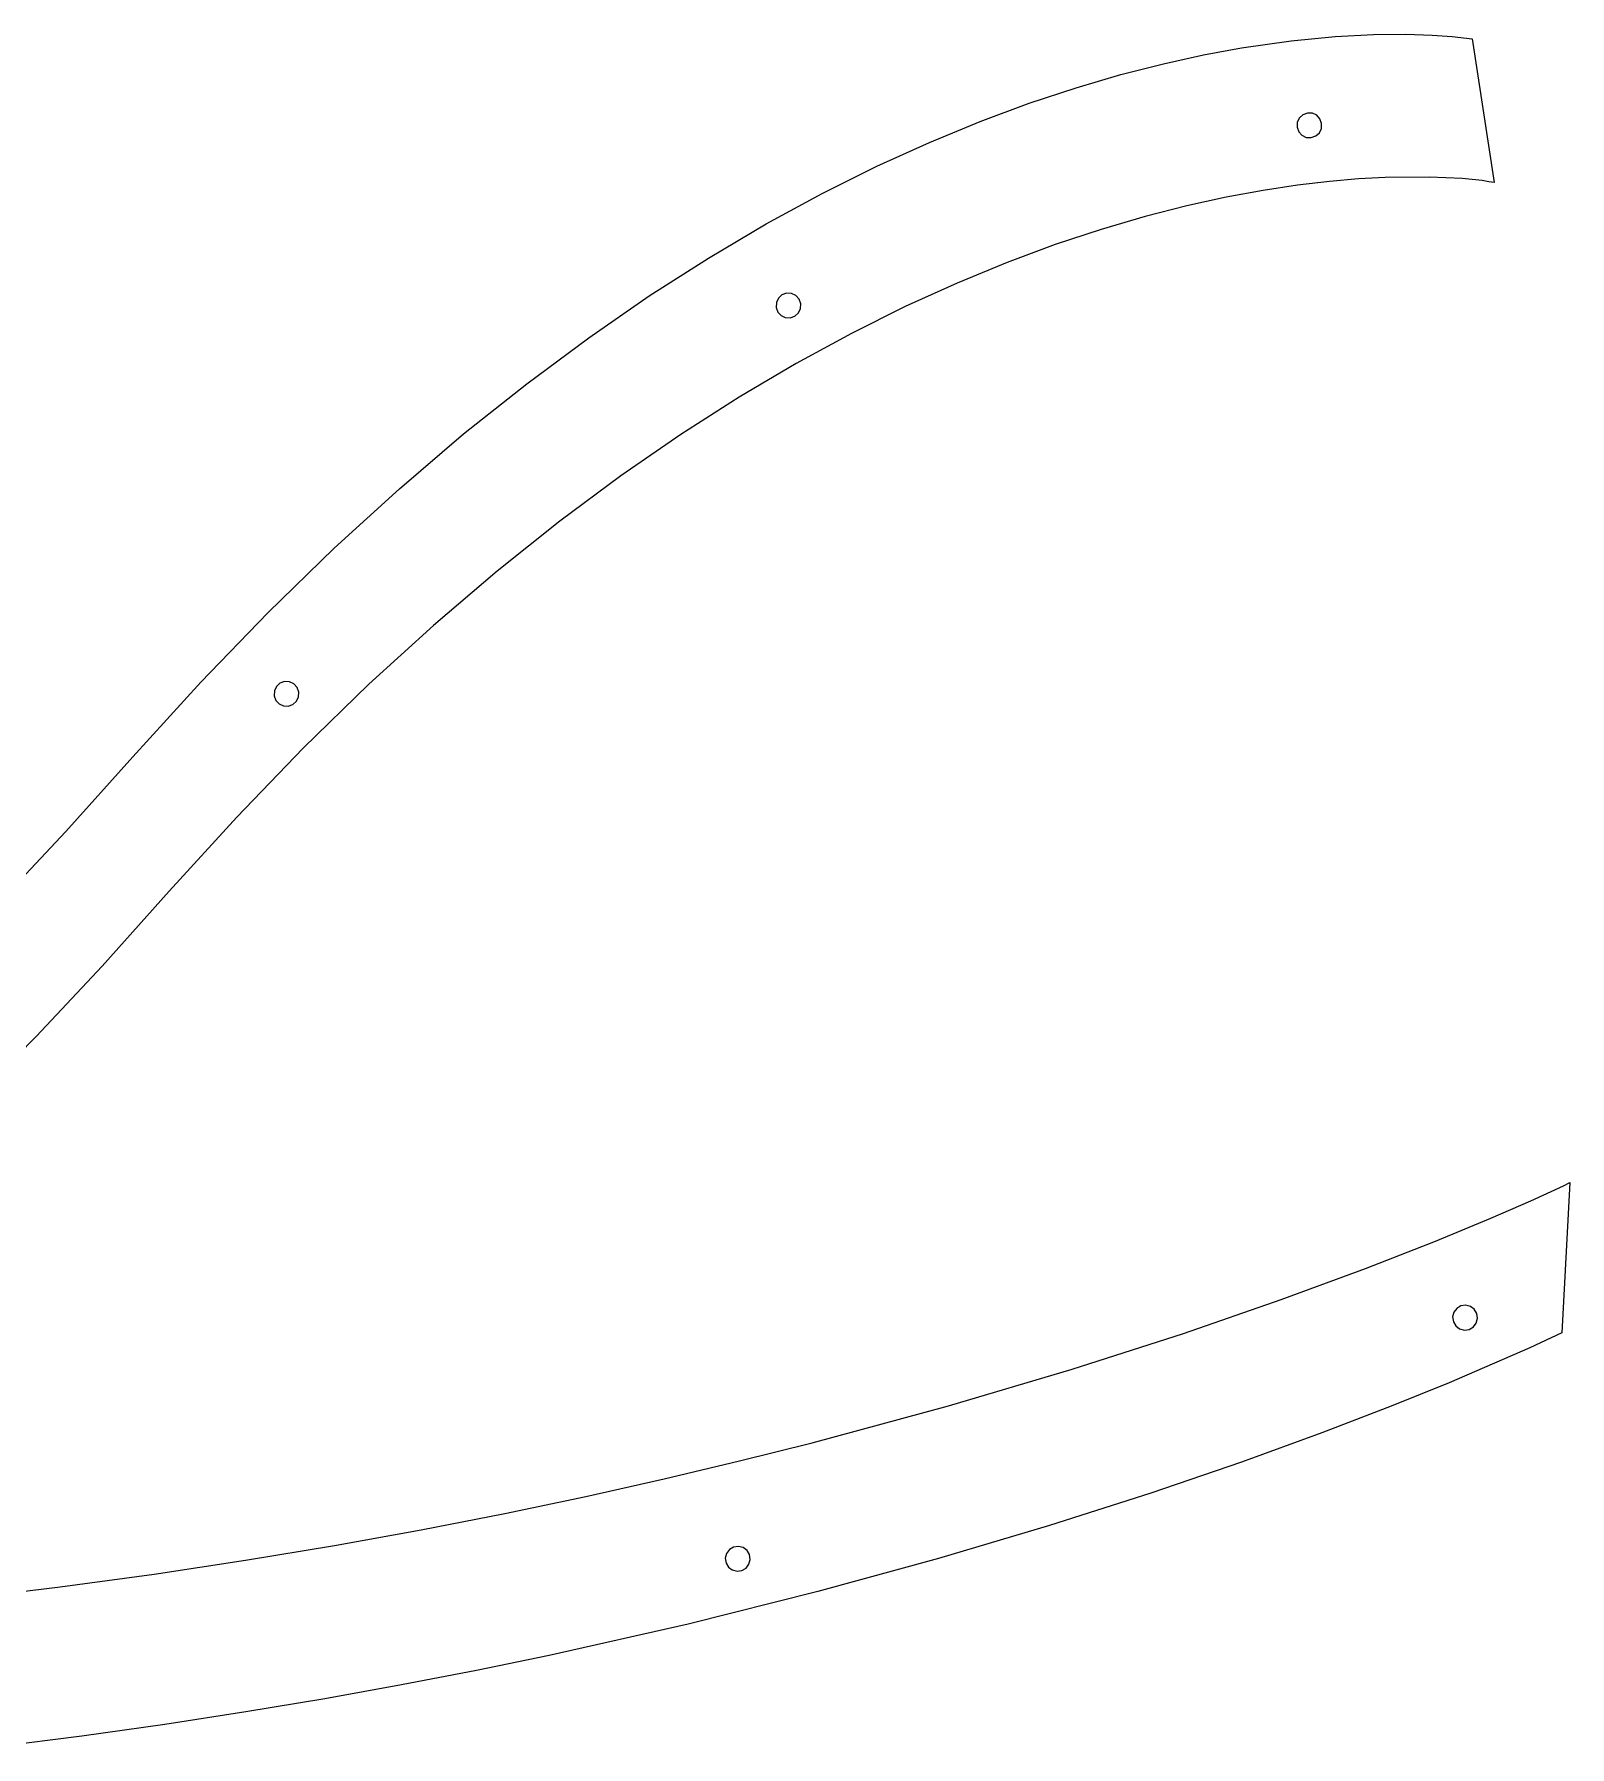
# Model space of a CAD drawing. Extents: x -405 to 500, y -45 to 434.
# Drawn here: x 156 to 402.8, y -38.5 to 236.8 of the extents above; entities that cross this region are included whole.
import ezdxf

# ---------------------------------------------------------------- set-up
doc = ezdxf.new("R2010")
doc.units = 0

msp = doc.modelspace()

# ---------------------------------------------------------------- linework, layer by layer
at = {"layer": 'Calque 1'}
for p, q in [((365.056775, 236.429943), (371.221844, 236.757706)), ((371.221844, 236.757706), (376.437, 236.812935)), ((376.437, 236.812935), (380.667219, 236.683832)), ((343.924643, 233.487092), (350.01593, 234.603704)), ((350.01593, 234.603704), (350.017, 234.604)), ((350.017, 234.604), (357.976819, 235.741442)), ((357.976819, 235.741442), (365.056775, 236.429943)), ((380.667219, 236.683832), (383.877475, 236.458602)), ((383.877475, 236.458602), (387.098, 236.07257)), ((387.098, 236.07257), (390.58285, 212.96827)), ((330.610318, 230.326983), (337.450948, 232.071852)), ((337.450948, 232.071852), (343.924643, 233.487092)), ((323.41823, 228.221484), (330.610318, 230.326983)), ((308.030578, 222.807001), (315.887624, 225.724841)), ((315.887624, 225.724841), (323.41823, 228.221484)), ((359.301021, 223.363615), (358.972137, 222.670921)), ((359.865648, 223.882407), (359.301021, 223.363615)), ((360.612, 224.154), (359.865648, 223.882407)), ((361.405445, 224.114695), (360.612, 224.154)), ((360.612, 224.154), (360.612, 224.154)), ((362.098156, 223.785614), (361.405445, 224.114695)), ((362.616915, 223.220783), (362.098156, 223.785614)), ((362.8885, 222.47423), (362.616915, 223.220783)), ((299.861568, 219.437443), (308.030578, 222.807001)), ((358.972137, 222.670921), (358.93301, 221.87762)), ((358.93301, 221.87762), (359.204495, 221.131397)), ((359.204495, 221.131397), (359.723074, 220.566759)), ((359.723074, 220.566759), (360.415531, 220.237709)), ((360.415531, 220.237709), (361.20865, 220.19825)), ((361.20865, 220.19825), (361.9551, 220.469774)), ((361.9551, 220.469774), (362.519961, 220.988416)), ((362.519961, 220.988416), (362.849129, 221.68097)), ((362.849129, 221.68097), (362.8885, 222.47423)), ((291.395068, 215.585645), (299.861568, 219.437443)), ((282.645549, 211.221085), (291.395068, 215.585645)), ((359.000985, 212.556035), (353.466994, 211.720565)), ((364.12252, 213.159482), (359.000985, 212.556035)), ((368.818491, 213.561285), (364.12252, 213.159482)), ((373.075792, 213.791822), (368.818491, 213.561285)), ((380.221964, 213.860604), (373.075792, 213.791822)), ((385.456185, 213.608852), (380.221964, 213.860604)), ((388.673606, 213.279584), (385.456185, 213.608852)), ((389.76938, 213.115824), (388.673606, 213.279584)), ((390.58285, 212.96827), (389.76938, 213.115824)), ((273.627488, 206.313243), (282.645549, 211.221085)), ((341.214065, 209.23205), (334.521339, 207.518248)), ((347.533652, 210.622696), (341.214065, 209.23205)), ((353.466994, 211.720565), (347.533652, 210.622696)), ((334.521339, 207.518248), (327.46858, 205.450914)), ((264.355357, 200.831595), (273.627488, 206.313243)), ((327.46858, 205.450914), (320.071592, 202.999045)), ((320.071592, 202.999045), (312.346851, 200.131409)), ((254.84363, 194.745622), (264.355357, 200.831595)), ((312.346851, 200.131409), (304.308528, 196.817141)), ((304.308528, 196.817141), (295.970796, 193.025373)), ((245.106781, 188.0248), (254.84363, 194.745622)), ((275.263131, 193.699256), (275.22368, 192.9061)), ((275.22368, 192.9061), (275.495205, 192.159883)), ((275.592164, 194.391802), (275.263131, 193.699256)), ((276.156785, 194.910473), (275.592164, 194.391802)), ((276.903, 195.182), (276.156785, 194.910473)), ((277.69633, 195.142723), (276.903, 195.182)), ((276.903, 195.182), (276.903, 195.182)), ((278.389039, 194.813761), (277.69633, 195.142723)), ((278.907836, 194.249106), (278.389039, 194.813761)), ((278.810786, 192.016921), (279.139944, 192.709474)), ((279.17943, 193.50275), (278.907836, 194.249106)), ((279.139944, 192.709474), (279.17943, 193.50275)), ((295.970796, 193.025373), (287.347825, 188.725241)), ((275.495205, 192.159883), (276.013874, 191.595259)), ((276.013874, 191.595259), (276.70642, 191.266223)), ((276.70642, 191.266223), (277.49958, 191.22677)), ((277.49958, 191.22677), (278.245988, 191.498288)), ((278.245988, 191.498288), (278.810786, 192.016921)), ((235.159285, 180.638608), (245.106781, 188.0248)), ((287.347825, 188.725241), (278.453789, 183.885877)), ((278.453789, 183.885877), (269.302858, 178.476415)), ((225.015614, 172.556525), (235.159285, 180.638608)), ((269.302858, 178.476415), (259.909205, 172.465989)), ((214.690243, 163.748029), (225.015614, 172.556525)), ((259.909205, 172.465989), (250.287001, 165.823733)), ((250.287001, 165.823733), (240.450418, 158.518779)), ((204.197645, 154.182599), (214.690243, 163.748029)), ((240.450418, 158.518779), (230.413628, 150.520263)), ((193.552294, 143.829712), (204.197645, 154.182599)), ((230.413628, 150.520263), (220.190802, 141.797317)), ((182.768665, 132.658848), (193.552294, 143.829712)), ((220.190802, 141.797317), (209.796112, 132.319076)), ((171.86123, 120.639484), (182.768665, 132.658848)), ((195.50259, 132.485482), (194.937819, 131.966854)), ((196.249, 132.757), (195.50259, 132.485482)), ((197.042264, 132.717601), (196.249, 132.757)), ((196.249, 132.757), (196.249, 132.757)), ((197.734789, 132.388624), (197.042264, 132.717601)), ((198.253394, 131.824002), (197.734789, 132.388624)), ((209.796112, 132.319076), (199.243731, 122.054672)), ((194.60874, 131.274313), (194.56941, 130.48106)), ((194.56941, 130.48106), (194.840963, 129.734702)), ((194.937819, 131.966854), (194.60874, 131.274313)), ((194.840963, 129.734702), (195.359666, 129.170063)), ((197.591908, 129.073547), (198.156591, 129.592132)), ((198.156591, 129.592132), (198.485589, 130.284579)), ((198.5249, 131.07767), (198.253394, 131.824002)), ((198.485589, 130.284579), (198.5249, 131.07767)), ((195.359666, 129.170063), (196.052274, 128.841167)), ((196.052274, 128.841167), (196.84554, 128.80204)), ((196.84554, 128.80204), (197.591908, 129.073547)), ((199.243731, 122.054672), (188.54783, 110.97324)), ((161.102187, 108.658079), (171.86123, 120.639484)), ((188.54783, 110.97324), (177.72258, 99.043914)), ((150.610088, 97.467255), (161.102187, 108.658079)), ((177.72258, 99.043914), (166.906481, 86.999097)), ((166.906481, 86.999097), (156.343522, 75.733173)), ((156.343522, 75.733173), (146.011993, 65.237573)), ((396.483744, 49.292295), (401.72632, 51.70107)), ((402.751, 52.2193), (401.47602, 28.0631)), ((401.72632, 51.70107), (402.751, 52.2193)), ((390.046981, 46.494198), (396.483744, 49.292295)), ((381.170086, 42.82285), (390.046981, 46.494198)), ((369.930696, 38.420164), (381.170086, 42.82285)), ((356.406451, 33.428055), (369.930696, 38.420164)), ((340.674988, 27.98844), (356.406451, 33.428055)), ((384.13345, 31.392397), (383.93562, 30.62317)), ((383.93562, 30.62317), (384.051533, 29.837549)), ((384.594886, 32.004757), (384.13345, 31.392397)), ((385.252285, 32.399382), (384.594886, 32.004757)), ((386.038, 32.5154), (385.252285, 32.399382)), ((386.80714, 32.317331), (386.038, 32.5154)), ((386.038, 32.5154), (386.038, 32.5154)), ((387.419369, 31.855695), (386.80714, 32.317331)), ((387.813856, 31.198152), (387.419369, 31.855695)), ((387.731689, 29.643315), (387.92977, 30.41236)), ((387.92977, 30.41236), (387.813856, 31.198152)), ((322.813945, 22.243233), (340.674988, 27.98844)), ((384.051533, 29.837549), (384.445999, 29.180176)), ((384.445999, 29.180176), (385.058158, 28.718676)), ((385.058158, 28.718676), (385.82715, 28.52067)), ((385.82715, 28.52067), (386.612835, 28.636636)), ((386.612835, 28.636636), (387.270196, 29.031129)), ((387.270196, 29.031129), (387.731689, 29.643315)), ((401.47602, 28.0631), (396.35181, 25.66285)), ((396.35181, 25.66285), (383.352635, 20.040902)), ((302.900961, 16.334348), (322.813945, 22.243233)), ((383.352635, 20.040902), (374.032189, 16.270719)), ((281.013674, 10.403702), (302.900961, 16.334348)), ((374.032189, 16.270719), (362.901704, 11.993824)), ((362.901704, 11.993824), (350.014082, 7.309787)), ((269.353928, 7.474566), (281.013674, 10.403702)), ((257.229721, 4.593209), (269.353928, 7.474566)), ((350.014082, 7.309787), (335.422224, 2.318181)), ((244.650757, 1.777368), (257.229721, 4.593209)), ((231.626742, -0.955216), (244.650757, 1.777368)), ((335.422224, 2.318181), (319.17903, -2.881425)), ((218.167379, -3.586804), (231.626742, -0.955216)), ((204.282374, -6.099657), (218.167379, -3.586804)), ((319.17903, -2.881425), (301.337401, -8.18946)), ((189.981431, -8.476036), (204.282374, -6.099657)), ((267.263756, -7.370569), (267.06584, -8.13991)), ((267.06584, -8.13991), (267.1818, -8.925664)), ((267.725402, -6.758164), (267.263756, -7.370569)), ((268.383057, -6.363587), (267.725402, -6.758164)), ((269.169, -6.24773), (268.383057, -6.363587)), ((269.938103, -6.445792), (269.169, -6.24773)), ((269.169, -6.24773), (269.169, -6.24773)), ((270.550242, -6.907421), (269.938103, -6.445792)), ((270.944638, -7.56496), (270.550242, -6.907421)), ((271.06051, -8.35075), (270.944638, -7.56496)), ((301.337401, -8.18946), (281.950239, -13.506351)), ((160.170552, -12.748411), (175.274256, -10.6982)), ((175.274256, -10.6982), (189.981431, -8.476036)), ((267.1818, -8.925664), (267.576411, -9.583104)), ((267.576411, -9.583104), (268.188816, -10.044581)), ((268.188816, -10.044581), (268.95816, -10.24245)), ((268.95816, -10.24245), (269.743726, -10.126484)), ((269.743726, -10.126484), (270.401067, -9.73199)), ((270.401067, -9.73199), (270.862543, -9.119801)), ((270.862543, -9.119801), (271.06051, -8.35075)), ((144.680025, -14.608929), (160.170552, -12.748411)), ((281.950239, -13.506351), (261.070443, -18.73253)), ((261.070443, -18.73253), (238.750916, -23.768425)), ((238.750916, -23.768425), (227.067784, -26.183899)), ((227.067784, -26.183899), (215.044558, -28.514464)), ((215.044558, -28.514464), (202.687848, -30.747672)), ((190.004269, -32.871078), (177.000433, -34.872234)), ((202.687848, -30.747672), (190.004269, -32.871078)), ((177.000433, -34.872234), (163.682951, -36.738695)), ((163.682951, -36.738695), (150.058438, -38.458014))]:
    msp.add_line(p, q, dxfattribs=at)

doc.saveas('drawing.dxf')
